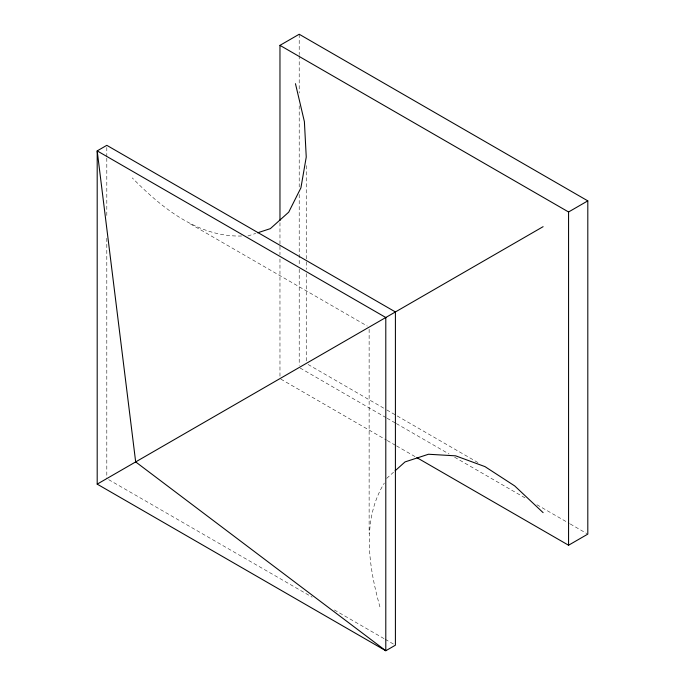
<?xml version="1.0" encoding="UTF-8"?>
<svg xmlns="http://www.w3.org/2000/svg" width="685" height="685" viewBox="0 0 685 685"><rect width="100%" height="100%" fill="white"/><g stroke="black" fill="none" stroke-linecap="round" stroke-linejoin="round"><path stroke-width="0.51" stroke-dasharray="3.42 2.57" d="M379.918 606.867C368.838 566.957 361.303 520.3 384.319 483.071M386.665 478.395L393.55 472.213M247.876 235.991L255.693 233.431M241.668 236C197.922 237.318 161.283 207.461 132.256 177.903M190.413 223.944L367.28 326.051M308.104 364.497L385.886 409.407M386.811 409.947L479.414 463.403M300.133 368.033L386.16 417.696M387.085 418.227L395.408 423.039M396.332 423.57L449.06 454.009M454.609 457.212L525.832 498.337M536.937 504.742L569.312 523.434M570.237 523.965L586.882 533.581M280.893 379.139L386.349 440.018M387.273 440.549L395.596 445.361M396.521 445.892L415.941 457.109M108.658 479.646L312.163 597.132M334.357 609.95L384.311 638.788M385.235 639.319L393.558 644.131M369.129 329.262L369.129 533.495M306.246 165.616L306.246 260.779M306.246 261.85L306.246 269.333M306.246 273.615L306.246 363.427M299.208 34.25L299.208 54.543M299.208 55.613L299.208 92.997M299.208 105.815L299.208 186.988M299.208 194.463L299.208 264.958M299.208 269.231L299.208 365.362M279.968 222.659L279.968 245.093M279.968 246.163L279.968 254.709M279.968 258.973L279.968 376.467M106.809 147.463L106.809 157.079M106.809 158.149L106.809 215.826M106.809 238.252L106.809 478.575"/><path stroke-width="1.03" d="M395.082 470.843L405.032 461.913L428.485 454.249L455.662 455.842L484.971 466.613L514.7 485.922L543.119 512.645M279.968 220.527L279.968 45.356L299.208 34.25L587.807 200.868L587.807 534.112L568.567 545.226L416.865 457.64M97.193 484.132L97.193 150.888L106.809 145.331L395.408 311.949L395.408 645.193L385.792 650.75L97.193 484.132L543.119 226.667M279.968 45.356L568.567 211.982L587.807 200.868M257.646 232.797L270.352 228.644L288.719 212.162L300.921 187.827L306.246 157.062L304.397 121.656L295.458 83.681M568.567 211.982L568.567 545.226M385.792 317.506L97.193 150.888L135.673 461.913L385.792 650.75L385.792 317.506"/></g></svg>
